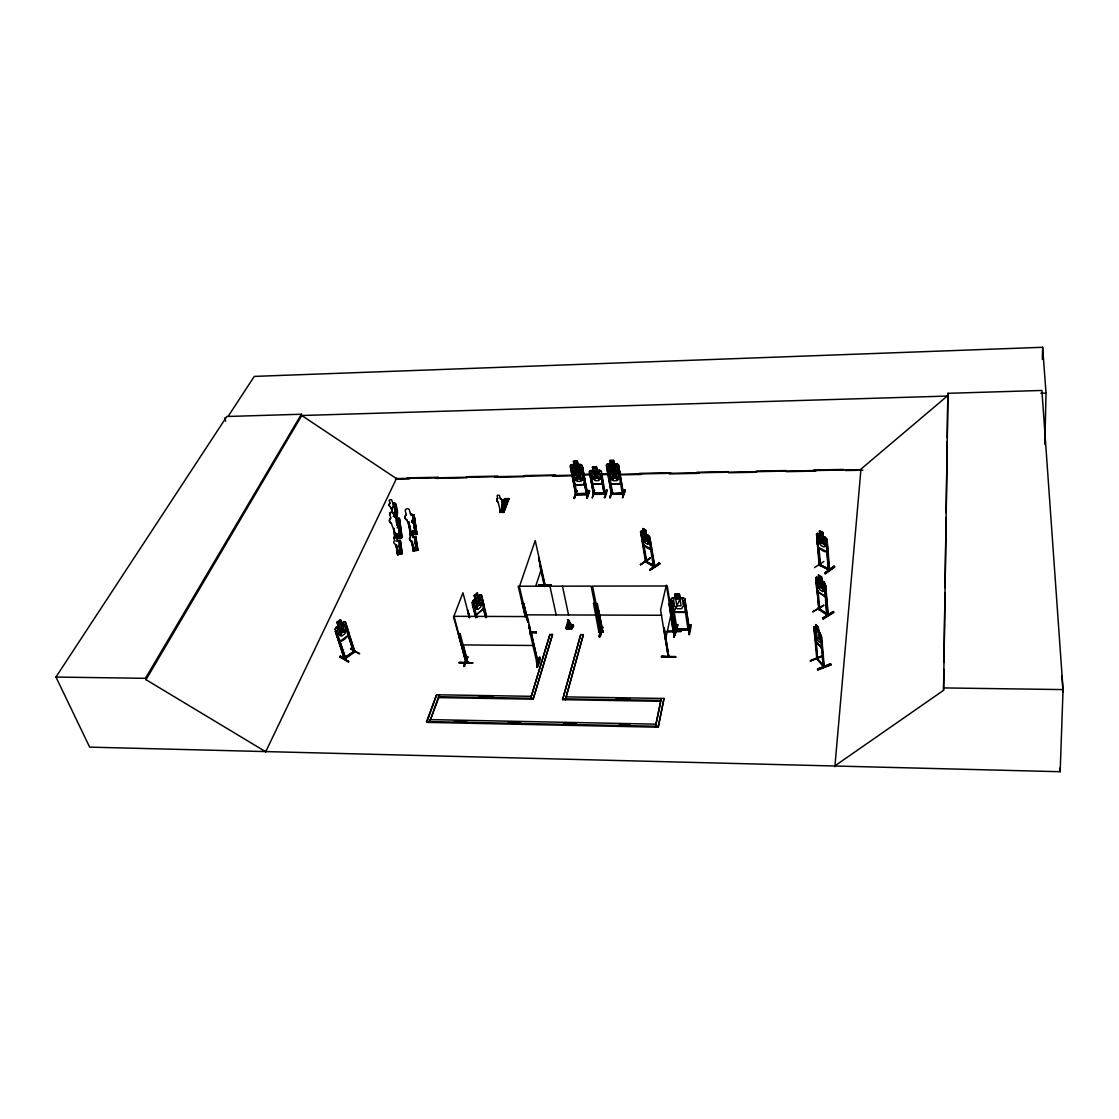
<?xml version="1.0" encoding="UTF-8"?>
<svg xmlns="http://www.w3.org/2000/svg" width="1119" height="1119" viewBox="0 0 1119 1119"><rect width="100%" height="100%" fill="white"/><g stroke="black" fill="none" stroke-linecap="round" stroke-linejoin="round"><path stroke-width="1.5" d="M529.846 631.256C530.21 627.885 530.294 636.193 529.93 630.836M353.618 652.111C352.345 651.314 356.388 650.377 353.576 652.237L347.38 632.725M354.919 651.692L344.652 659.175L335.364 631.368L336.329 630.682L345.673 658.531L344.834 659.147L344.876 657.259M353.436 651.062L354.415 650.405M834.942 765.83L943.569 690.325L947.877 393.315L1041.901 390.447L1063.05 689.584L1060.169 771.718L89.66 747.128L55.95 677.051L226.793 416.506L301.375 414.24L301.766 415.499L396.42 478.596L572.788 475.197M943.569 690.325L943.876 669.428M943.974 662.462L945.009 592.818M945.079 587.587L946.114 517.943M946.184 512.712L947.234 441.32M947.289 437.837L947.877 393.315M340.302 641.047L348.219 635.326L348.303 631.2M343.911 621.8L335.742 627.381L335.127 629.465C338.581 638.669 337.882 646.922 348.429 635.424L348.415 631.144L345.435 621.94L343.827 621.591L341.505 623.395M1042.362 359.311L1042.614 347.282L254.293 376.404L228.164 416.31M344.065 657.874L353.646 651.706L345.281 657.44L345.673 658.531L338.987 638.781M675.624 657.315L661.455 656.377L675.666 657.077L661.497 657.217L675.666 657.077M675.582 656.559L661.455 656.391M1044.852 444.453L1046.027 393.091L1042.614 347.282M567.697 627.983L567.934 619.968L571.977 626.22L569.949 628.277L567.193 627.297L567.795 620.22M477.743 601.924C476.358 599.378 471.225 600.847 477.184 603.435L476.26 609.24L478.009 603.645C480.555 608.107 483.674 603.281 478.428 602.4L479.324 596.777L477.785 601.868M472.4 602.721L474.68 612.079L476.498 614.723L483.646 608.736L483.814 604.428L481.45 595.112L486.751 616.961M472.666 662.77L459.294 662.952L459.238 662.126L472.708 662.826L459.308 662.966M828.186 568.676L829.571 568.914L828.102 568.914M829.235 569.207L829.319 570.242L828.088 568.62M503.774 510.656L503.522 509.607L504.096 510.74L501.466 510.782M828.717 568.424L829.319 570.242L819.094 565.081L816.59 534.029L817.304 543.722L818.646 547.792C830.494 557.332 827.193 547.764 826.815 539.106L823.178 536.183L822.997 532.504L819.472 530.882L819.877 534.434M820.003 564.466L818.982 563.934L820.115 564.522M348.149 662.042L340.092 655.972L348.736 661.637L339.7 656.895L348.736 661.637M567.193 627.297L567.809 620.094M834.872 766.697L860.973 469.099L947.919 395.497M399.637 545.568L399.287 546.324M394.643 513.719L394.671 514.726L394.364 513.565M397.958 535.106C397.86 534.336 397.511 535.078 397.413 534.798M399.623 552.254L398.993 551.177M412.729 531.119C412.799 531.469 413.722 530.266 412.645 532.168M415.079 548.939L414.911 547.653M415.331 548.59L414.659 547.75L415.233 548.869M394.07 513.705L394.643 514.334M394.392 513.663L394.266 514.782M394.587 513.943L394.14 514.684M397.385 533.861L397.888 535.707M397.133 535.358L397.553 534.029L397.874 535.344M397.874 533.959L397.273 533.903M399.539 551.331L399.581 551.919M544.128 585.279L544.505 584.524M544.352 586.286L545.247 585.573L544.268 585.741M413.289 530.812L412.855 531.553M414.562 547.876L415.163 548.758L414.995 547.653M536.239 632.836L529.609 632.781M501.746 509.635C499.689 510.138 502.361 510.362 501.396 509.439C503.662 511.873 501.354 512.824 500.934 510.054M645.411 537.176C644.852 534.714 650.027 534.295 646.348 538.533L649.006 543.75L645.873 538.952C645.579 543.694 641.858 540.099 645.117 537.833L642.586 532.812L645.299 536.896M501.69 509.76L501.158 510.628M650.838 546.016L650.391 548.814L643.705 544.939M640.474 531.791L641.313 530.993L649.496 536.63C650.013 543.89 654.979 554.87 643.537 545.093L640.586 531.721L645.607 561.948L645.453 560.815L646.222 561.346M501.606 509.607L501.13 509.551M505.396 504.054L504.683 503.34L503.648 504.082M571.837 627.046L568.564 620.052M397.93 534.42L397.735 535.148M413.289 531.189L412.687 531.413M413.554 531.805C412.31 531.959 413.68 532.266 413.079 531.245M821.808 645.117C820.213 646.376 823.836 657.482 820.129 632.822M681.023 631.634L667.148 631.578L680.925 631.172M673.204 631.634C677.289 631.871 670.659 631.242 674.813 632.753L670.225 603.575L668.882 603.896L670.225 603.575M683.849 600.875L685.122 600.875L683.779 601.197L688.087 630.067L687.961 628.668L689.5 628.668M675.834 629.647L689.64 629.661L688.339 630.067M690.451 624.654L688.731 634.515L689.5 634.515L691.304 625.227L690.451 624.654L688.828 634.417M688.731 634.515L690.549 624.71M673.26 631.941L673.666 630.71M673.568 631.228L674.128 631.214M669.008 656.587C669.554 656.657 667.33 655.51 668.91 655.552M668.267 656.993L660.602 609.995L666.323 585.125L674.309 632.165L669.204 603.015L673.372 632.669M650.083 538.491L648.922 538.267L653.482 566.41L654.839 566.592L650.083 538.491L649.272 538.029M654.671 565.585L653.286 565.333L654.517 565.487M672.505 608.764L674.491 612.303L685.29 612.331L674.491 612.303L674.072 611.534L680.716 597.868M686.325 608.736L685.15 612.163L674.603 612.079L672.687 608.638M397.679 535.931L397.119 535.204M667.19 631.41L680.939 631.2M684.842 599.085L683.038 597.728L680.044 597.742L679.485 594.119L674.827 594.245L675.386 597.854L672.267 597.77L683.024 597.826L684.842 599.085L689.5 630.095L689.136 629.088L677.205 628.948L675.554 628.976L675.708 630.011L671.162 599.099M398.91 551.303L399.679 552.115M664.071 628.011L668.854 657.021L664.168 627.577M674.225 632.263L669.694 603.015M674.058 637.019C680.478 613.268 677.834 629.004 673.988 637.173L674.002 636.627M684.842 599.169L683.038 597.728M675.61 628.654L677.121 628.612L677.065 630.053M646.586 561.053L645.775 560.521M645.495 560.899L646.852 562.116L643.705 543.932M668.952 603.575L673.512 632.669L674.981 632.361L673.582 632.347M674.617 633.913L674.016 634.487L676.603 624.654L674.17 637.103M673.988 637.173L676.533 624.668M677.317 629.689L675.988 630.053M576.956 469.183L576.677 468.371L576.635 469.197M674.827 594.245L675.568 597.98L673.442 599.183L674.505 605.883L677.261 608.736L681.555 608.722L683.415 605.855L682.38 599.155L679.89 597.952L679.345 594.245L674.995 594.357M671.33 600.917L672.603 600.917M530.84 696.312L436.592 694.773L426.535 721.517L426.801 722.384L658.224 727.196L664.001 698.466L565.71 696.871L565.906 697.766M658.224 727.196L664.001 698.466M661.161 698.424L655.342 727.14M656.042 723.867L660.616 702.592M583.083 477.953L583.796 474.708M573.977 478.051L572.159 474.848L573.879 478.233L583.195 478.065L583.95 474.638M584.3 484.513L585.027 481.198M575.166 484.737L573.376 481.478L575.096 484.849L584.412 484.625L585.139 481.296M665.483 639.481L671.036 614.401M828.074 614.163L819.332 609.016M826.871 613.897L828.088 614.023L828.284 615.226L825.724 585.88L824.857 585.307M824.032 581.908L825.276 583.936L827.892 615.506L826.829 614.918L824.479 585.531L825.724 585.88M612.792 468.343C611.729 466.693 619.115 461 613.939 468.875C620.262 473.673 615.968 474.61 613.268 469.602C612.415 474.708 607.659 473.869 612.275 468.875C605.197 462.986 611.953 464.777 612.778 467.686M603.001 480.415L602.204 483.842L592.86 483.995L591.014 480.722L592.888 483.926L602.12 483.646M816.716 584.817L818.814 608.904L828.158 615.212L818.255 608.135L818.926 607.841M576.509 468.735C576.747 465.462 582.509 463.35 577.824 469.602L581.041 473.589L577.04 470.358M640.753 564.787L650.433 558.269M607.995 474.176L609.813 477.561L619.241 477.393L620.052 473.938M620.234 483.884L621.031 480.541M611.016 484.107L609.128 480.848L610.932 484.219L620.346 483.981L621.157 480.638M810.394 660.965L823.388 655.804M597.28 603.784L596.035 603.784L597.364 603.477L602.707 632.305C604.47 630.459 599.77 630.403 601.756 632.347L592.552 586.104L667.288 585.978L674.603 632.781M599.211 636.124L601.532 626.948L599.238 636.697L600.343 636.697L602.735 627.521L601.532 626.948M599.238 636.697L601.714 627.381L602.609 627.381M601.812 627.451L599.63 636.613M599.994 636.697L602.595 626.934M601.77 632.305L596.119 603.477M820.479 583.936C820.814 580.985 825.696 581.964 821.542 585.447L824.004 591.154L820.982 585.81C820.157 590.594 816.394 586.496 820.227 584.566L817.891 579.082L820.423 583.894M598.903 632.249L600.469 631.885L599.043 632.249L600.413 632.263L594.721 603.491L593.49 603.491L598.931 632.305L598.777 630.92L600.288 630.92M598.749 631.522L599.071 630.864L599.169 631.899M600.148 630.92L598.693 631.228M463.798 666.42L467.728 656.475L463.812 666.448L467.183 656.979M620.346 483.981L610.96 484.135M594.721 603.491L593.49 603.491M825.095 596.539L825.976 593.657M617.968 470.386L619.576 471.617L617.968 470.386L608.554 470.707L607.505 471.868M614.737 467.155L610.694 467.252L611.324 470.553M583.363 634.641L565.347 699.725L583.363 634.641L580.733 634.627L562.605 699.669L660.895 701.319L660.742 700.41L562.409 698.788M624.542 489.758L622.556 497.675L625.311 490.29L622.556 497.675L624.626 489.814M562.605 699.669L580.733 634.627M622.458 494.178L617.674 466.707L618.779 466.693L617.674 466.707M612.666 493.059C609.463 492.248 614.485 494.738 612.331 493.353M619.241 477.393L609.841 477.477L608.135 474.148M685.29 612.275L686.339 608.638M612.359 490.01L609.701 497.885L611.869 490.486M610.373 497.871L612.429 489.968M567.375 624.752C561.29 631.494 575.739 630.039 573.222 624.85M618.485 464.861L623.395 494.15L618.485 464.861L616.849 463.7L614.205 463.826M607.295 490.346L605.113 497.703L604.33 497.158M618.331 465L616.849 463.7M529.427 627.144L529.972 627.102M605.351 493.843L605.169 492.864L593.322 493.129M604.4 494.22L600.651 473.673L601.672 473.91M605.505 494.164L605.155 492.906M604.442 497.717L606.624 489.87M584.412 484.625L575.124 484.765M613.604 460.427L609.589 460.441L610.317 464.021L608.512 465.196L609.631 471.505L612.121 474.148L615.87 474.078L617.408 471.351L616.303 465.042L614.093 463.951L613.492 460.552L609.715 460.622M574.005 498.361L576.844 490.57L573.949 498.417L576.327 491.073M536.491 661.944L538.043 661.329M537.875 662.728L536.686 662.714L538.281 662.35M537.889 661.329L536.449 661.693L536.924 662.714M536.686 666.7C539.148 652.237 542.729 656.028 537.54 667.288L536.644 666.7L539.624 657.245M607.855 466.917L606.68 467.183L607.855 466.917L612.834 494.038M610.163 463.909L607.435 463.895L606.358 465.21L611.436 494.346M583.433 472.33L581.824 471.099L572.536 471.337L571.501 472.568M607.435 463.895L616.821 463.784M532.952 698.298L438.508 696.731L438.76 697.613L533.162 699.179L552.534 634.445L549.933 634.431L530.448 699.137M533.162 699.179L552.534 634.445M579.208 471.239L578.593 467.812L574.593 467.91L575.25 471.267M594.595 490.584L592.217 497.759M594.427 490.038L592.329 497.899M531.455 695.864L549.933 634.431M593.266 493.423L594.511 493.087M604.148 494.192L600.651 473.673M599.728 470.274L601.337 471.505L599.7 470.344L597.014 470.442M594.665 493.115L594.721 494.08M578.565 467.882L574.718 468.106M536.253 632.906L536.267 631.815L529.623 631.829M475.743 616.415L472.288 602.763L472.931 600.693L475.127 598.973L474.092 595.448L477.24 592.93L478.023 596.385M473.043 600.735L472.288 602.763M587.307 498.165L589.615 490.877L586.664 498.235L588.846 490.36L589.615 490.905M597.112 470.4L596.511 466.959L592.51 467.029L593.126 470.4M545.191 585.629L544.883 586.454L538.952 559.5M536.91 662.77L530.28 633.913L531.525 633.927L538.071 662.742L537.638 661.707M531.525 633.927L530.182 634.249M575.6 493.955L587.559 493.395L587.629 494.36M586.664 498.235L589.042 490.821M596.483 467.029L592.483 467.113M530.154 630.557L529.833 631.354M539.806 565.277L544.435 586.454L544.477 584.608M589.755 474.134L590.93 473.869L583.433 474.47M601.351 471.435L605.379 494.164L593.532 494.416L589.363 471.686L590.482 470.567L593.28 470.512L592.51 467.029M575.656 493.661L576.97 493.605L577.096 494.864L571.781 467.644L570.592 467.924L571.781 467.644M583.195 478.065L573.907 478.163M576.844 490.57L574.62 498.417M571.375 464.763L570.382 465.994L575.851 494.626M576.984 493.633L587.545 493.465M577.25 461.252L577.866 464.707L580.09 465.784L581.293 472.064L579.81 474.778L576.103 474.848L573.599 472.218L572.368 465.952L574.145 464.777L573.362 461.224L577.362 461.126L577.977 464.595L580.593 464.455L582.23 465.616L580.565 464.539L571.277 464.735L570.242 465.966L575.865 494.948M526.168 617.716L523.272 603.351M581.39 467.7L582.579 467.434L581.39 467.7L586.664 494.78L584.384 482.639M522.363 603.393L523.58 603.393L522.363 603.393L525.524 616.961M535.609 586.44L541.456 568.816M573.991 464.679L571.305 464.651M466.217 661.329L465.448 661.721L466.287 661.329M466.371 662.672L453.559 617.128L462.944 592.762L469.504 617.842M466.147 660.937L467.085 660.951C467.784 663.917 468.134 659.021 466.008 660.56M464.553 666.448L465.798 661.525M466.819 660.07L467.882 657.063M466.189 661.944L467.518 661.483M458.412 634.179L465.826 662.714L465.434 661.651M469.099 617.282L467.49 610.135L469.7 616.877M469.56 617.282L467.938 610.135M467.504 661.916L460.091 633.48M812.66 611.827L823.766 605.533M458.874 633.466L459.965 633.802M813.065 611.617L823.752 605.071M399.175 551.429L399.021 552.268M430.647 719.293L438.886 697.263M427.388 720.818L436.592 694.773M415.079 548.869L414.981 547.946M499.941 512.46L499.871 509.649L499.885 511.929L503.228 511.887L508.194 499.102M503.648 512.236L508.544 498.598L504.627 498.668L501.648 506.557M503.438 512.39L508.544 498.598M504.529 499.172L508.963 499.074L503.942 512.376L499.689 512.306M501.424 509.858L500.934 510.488M501.871 509.481L505.438 498.878L501.83 507.998M503.088 510.53L500.459 510.572L503.088 510.53L501.69 501.871A2.77 2.14 21.1 0 0 500.333 498.375L500.291 498.473A2.77 2.14 21.1 0 1 501.662 501.969L501.69 501.871M503.228 511.887L507.592 499.102L508.599 498.822M502.571 512.39L507.83 498.836M501.732 506.557L504.627 498.668M502.151 506.543L505.508 499.004M501.927 508.012L505.438 498.878M501.2 510.572L501.2 509.788M500.179 509.649L500.403 510.572L497.955 501.927A2.77 2.14 21.1 0 1 497.675 498.403L497.088 495.703M497.633 498.514L497.675 498.403A2.77 2.14 21.1 0 0 497.913 502.025M820.451 564.228L819.08 563.99L820.073 565.571M818.982 563.934L819.094 565.081L820.521 565.319L818.982 548.296M814.506 567.627L823.864 561.486M577.166 470.33C576.649 475.617 571.557 473.924 576.173 469.602C569.907 464.944 574.467 464.189 576.803 468.833M301.375 414.24L145.414 678.324L146.002 679.695L265.721 751.758L396.672 478.079M265.846 751.758L266.224 750.975M414.478 541.974L414.631 542.995M413.345 523.216L412.365 522.279M398.896 545.205L399.679 545.75L398.84 546.492M397.763 534.714L397.553 533.973M394.727 508.362L394.434 509.187M645.509 561.822L654.391 566.815L654.028 565.822M646.852 562.116L646.6 560.927M544.533 585.699L545.065 586.286L538.575 557.822M826.969 614.96L827.5 614.625M819.709 608.442L819.402 609.771L819.668 608.372L818.702 607.757L818.493 609.226L827.78 615.436M336.973 622.234L338.358 625.773L337.001 628.165L339.099 634.571L341.729 636.068L344.946 633.732L345.785 629.759L343.701 623.367L341.603 623.451L340.456 619.744L336.973 622.234L338.204 625.745M824.311 666.686C823.514 666.49 823.234 663.763 823.15 666.239L820.549 636.529L821.668 637.103L824.255 666.826L816.716 657.692M817.807 658.266L817.388 659.581L817.374 657.538M146.002 679.695L301.766 415.499L947.905 396.042M505.354 503.872L503.858 504.361M544.701 585.615L544.324 584.691M395.916 516.321L395.245 507.089M392.699 504.263L395.706 503.83L397.273 516.041L396.616 514.684M395.846 518.768L398.84 518.083L401.022 536.043M396.881 538.323L402.043 537.54L399.511 518.67L395.944 519.104M413.498 515.649L416.268 534.448L415.443 534.672L412.939 515.341M396.336 533.595L397.063 538.757L396.476 533.539M413.736 515.565L416.632 534.406L414.016 514.754L411.023 515.439M400.84 537.847L397.763 518.67L400.896 537.036L397.021 537.931M400.056 538.029L401.455 537.274L400.98 535.553M401.581 552.254L401.735 553.765L399.469 540.687M399.497 518.698L402.029 537.582L401.134 537.791M399.945 540.715L396.042 541.106M400.042 540.715L402.211 553.625L400.532 540.617M410.799 535.302L411.246 535.623M397.567 554.716L396.294 544.925L397.567 554.716L402.294 553.611M398.168 550.926L398.42 554.534L398.574 551.107M400.966 553.919L399.385 540.575M401.763 553.737L400.126 540.169M414.855 537.162L416.576 550.492L414.715 537.498M416.883 534.085L414.1 515.286M412.813 544.645L413.443 550.926L413.121 549.765L413.694 550.604L417.177 549.807L417.247 548.814L417.373 550.31L415.597 536.77L412.883 537.386M413.303 544.24L414.058 551.094L414.072 547.709M398.951 551.457L399.413 551.863M589.475 471.798L590.468 470.651L599.672 470.456M607.519 464.007L606.498 465.252L611.547 494.304L623.283 494.192L623.115 493.213L612.639 493.591L623.465 492.878M413.429 531.553L412.659 531.189M397.791 526.517L398.042 525.692M397.86 526.783L397.874 525.538M503.34 512.376L503.004 510.963M816.688 658.713L816.646 657.594M389.44 499.983L391.608 499.731L392.615 502.613A2.742 2.266 -6.6 0 1 394.14 505.942L394.126 505.844A2.742 2.266 -6.6 0 0 392.601 502.515L392.615 502.613M414.701 548.534L414.743 547.96M672.351 597.882L670.98 599.155L675.862 630.011L689.402 630.067M567.333 626.472L568.074 625.717M640.586 531.889L641.369 531.133M505.27 504.012L504.054 504.417M601.588 631.927L603.099 631.927L601.882 631.885M397.315 534.057L397.916 534.812M476.54 614.541L483.436 608.638M611.492 494.052L623.633 493.857M475.813 617.912L472.428 604.778L473.253 604.064L476.988 617.352M473.603 604.218L472.428 604.778M480.611 597.826L481.436 597.126M477.24 592.93L478.065 596.637L479.967 594.735L481.45 595.112M473.113 600.819L480.065 594.93M593.504 494.108L589.503 471.714M816.492 534.099L817.625 533.427L825.36 537.4M350.471 648.405L359.241 653.832M824.773 572.942L834.131 566.186L824.829 572.984L825.388 573.837L834.69 566.997L834.075 566.144M824.955 573.529L834.634 566.927M824.815 573.529L834.201 566.69M821.318 647.817L815.821 641.313L813.821 626.976L814.604 626.458L820.115 632.906M350.653 648.978L359.703 653.594M813.905 627.116L814.646 626.626M819.234 565.109L819.612 563.738M816.702 577.208L815.737 577.894L816.702 587.517M826.27 540.547L827.207 541.023L825.934 540.785L828.284 569.837M818.646 547.792L817.304 543.722M338.26 625.717L335.029 629.41M345.058 624.808L346.009 624.122L344.764 624.626L353.954 652.419M335.658 631.55L336.623 630.864M825.402 537.302L826.815 539.106M337.071 622.29L340.554 619.8L341.589 623.199M819.472 530.882L819.891 534.672L818.297 535.036L818.87 541.75L820.8 545.471L823.962 547.051L825.43 545.051L824.885 538.323L823.08 536.267L822.997 532.504M817.555 533.273L820.003 534.602M688.269 629.703L688.269 628.57L687.947 629.284L676.869 628.612M674.911 632.683L673.512 632.669M649.761 569.557L659.413 562.899L649.789 570.061L659.986 563.752L659.399 562.885M649.789 570.061L659.525 563.361M640.362 564.647L650.433 557.822L640.39 564.605M646.39 561.612L653.692 565.347L645.943 561.528L641.229 533.595L646.418 562.284M643.537 545.093L642.166 541.064M646.195 533.819L645.719 530.224L642.74 528.588L643.327 532.098M649.496 536.63L648.111 534.98M575.404 471.379L573.627 472.554L574.844 478.778L577.348 481.38L581.055 481.296L582.537 478.582L581.334 472.344L579.124 471.281M593.266 470.595L591.475 471.742L592.636 477.995L595.126 480.624L598.847 480.555L600.357 477.855L599.211 471.603L597 470.512L596.399 467.071M611.478 470.665L609.659 471.84L610.778 478.107L613.268 480.722L617.017 480.638L618.555 477.911L617.45 471.631L615.24 470.567L614.765 467.071M399.735 540.799L401.106 553.597M415.247 537.372L417.051 550.366M415.471 537.33L417.905 550.184L415.946 537.204M397.609 553.024L397.287 551.877L397.86 552.716L401.343 551.919L401.413 550.926L401.735 552.073L397.455 553.206L397.818 554.492L397.259 548.072M413.443 551.066L412.044 541.176M414.24 550.87L413.848 547.611M413.079 532.35L412.939 531.357M826.913 614.863L825.276 590.482M822.661 618.094L833.417 611.547L822.717 618.15L823.248 619.059L833.949 612.443L833.361 611.506M822.717 618.695L833.473 611.995L822.787 618.653M605.155 493.213L594.455 493.367M825.962 593.825L825.179 596.707L817.765 591.783L816.492 587.531L817.891 591.713L825.207 596.469M593.629 494.108L605.337 493.871M575.977 494.626L587.699 494.416M821.975 580.551L821.668 576.872L818.367 574.872L818.8 578.733L817.318 578.915L817.905 585.727L819.737 589.671L822.689 591.629L824.032 589.769L823.458 582.943L821.766 580.677L821.444 576.998M825.864 593.727L825.276 583.936M816.269 579.656L819.262 609.785M354.303 650.489L354.723 651.398M566.13 628.92L572.117 628.794M504.221 503.424L503.76 504.459M507.83 498.962L508.949 499.088M823.011 665.399L817.457 658.839M817.541 669.092L830.606 663.791L831.039 664.854M817.499 669.036L830.676 664.28M817.583 669.54L830.592 663.763M817.933 670.043L831.025 664.784L817.639 669.68M810.45 661.175L823.402 655.37L810.394 660.574M497.507 495.116L499.424 495.493L500.291 498.473M815.779 641.369L821.458 647.761M815.877 624.598L818.115 627.381L819.681 633.746L820.283 640.669L819.36 642.236L817.15 639.676L815.709 635.368L815.094 628.458L816.157 628.584L815.877 624.598L818.255 627.325L818.521 631.088M813.821 626.976L816.814 658.867L823.738 667.092L823.444 664.91L824.185 665.707M815.233 629.689L814.128 629.116M814.716 636.879L815.919 641.313M668.686 655.93L668.84 655.748M396.098 520.657L399.189 520.307L396.182 520.992M396.252 521.916L399.357 521.566L396.35 522.251M396.504 523.818L399.609 523.468L396.602 524.154M411.75 520.461L414.855 520.111L411.848 520.811M396.713 525.51L399.833 525.161M411.988 522.153L415.093 521.804L412.086 522.489M397.063 527.762L399.987 526.727M394.867 536.966L401.203 535.33L400.714 533.609L400.63 535.092L395.483 536.281L394.615 535.022L395.119 536.728A1.427 1.161 -7 0 1 396.769 537.54L397.455 539.945A2.839 2.308 -7.1 0 1 399.021 543.219L400.91 552.003L398.14 552.534M399.231 537.246L398.406 534.364L396.532 534.798L397.357 537.679M410.519 531.525L410.519 533.343L416.604 531.945L416.128 530.224L416.044 531.707L410.897 532.896L410.519 531.525L411.177 534.826M396.56 534.966L398.406 534.364M413.191 536.491L413.177 536.379A2.839 2.308 -7.9 0 1 414.729 539.764L414.743 539.862A2.839 2.308 -7.9 0 0 413.191 536.491L412.016 531.567L413.862 530.966L414.687 534.029L412.827 534.448M399.959 535.05L395.902 535.987L391.398 523.426A4.21 3.455 -6.8 0 1 390.741 517.985L389.706 514.376A2.112 1.734 -6.6 0 1 391.286 512.222A2.112 1.734 -6.6 0 1 393.818 513.425L394.867 517.188A4.21 3.455 -6.8 0 1 397.203 522.251L397.189 522.097A4.21 3.455 -6.8 0 0 394.839 517.048M415.387 531.665L411.344 532.742L406.924 520.027A4.21 3.455 -7.6 0 1 406.309 514.572L406.323 514.726A4.21 3.455 -7.6 0 0 406.938 520.167L406.924 520.027M412.463 534.532L416.324 533.637L416.422 532.154L417.471 534.155M412.324 534.938L416.897 533.875L415.708 534.155M397.469 541.023L400.196 540.393M412.939 537.624L416.044 537.162M398.238 547.009L400.91 546.156M399.847 551.457L398.588 551.751L399.147 553.793L398.588 551.751L399.847 551.457L400.392 553.387M416.044 549.947L415.513 548.002L414.254 548.296L414.785 550.24M414.268 548.422L415.513 548.002M392.895 506.082L395.594 505.69L392.965 506.306M393.063 507.299L395.762 506.921L393.119 507.536M394.266 516.181L393.72 514.181L394.937 513.901L395.469 515.803M393.734 514.278L394.937 513.901M394.112 515.174L396.769 514.572L396.448 513.439L396.392 514.418M393.189 516.432L396.56 515.663L396.308 514.754M394.28 516.432C403.609 518.656 389.104 485.282 397.007 515.929M827.277 613.576L827.57 615.45M577.012 494.92L576.649 493.941M594.679 494.388L594.315 493.409M650.629 546.296L654.475 566.871L649.398 536.616M600.106 631.298L600.302 632.319M601.295 631.228L602.707 631.298M676.995 629.046L677.149 630.081M537.064 662.294L538.001 662.294M828.606 569.473L827.081 550.758M504.487 503.55L505.284 503.676M478.065 596.637L479.869 596.511L481.506 603.001L480.708 607.058L477.911 609.449L475.687 607.967L474.022 601.462L475.239 599.015L474.344 595.518M1040.866 393.245L1046.027 393.091M610.848 467.364L614.653 467.183M573.487 461.406L577.222 461.322M407.134 477.869L438.564 477.267M466.483 476.722L497.899 476.121M524.084 475.617L555.5 475.002M600.581 473.924L607.869 473.994M639.285 473.379L670.715 472.777M696.885 472.274L728.315 471.658M756.234 471.127L785.916 470.553M813.835 470.008L843.516 469.434M583.265 475.002L590.245 474.862M600.721 474.666L607.715 474.526M619.94 474.288L860.917 469.658M395.413 479.156L409.372 478.89M435.529 478.386L466.931 477.785M494.85 477.253L524.503 476.68M552.408 476.148L571.599 475.771M618.695 474.876L641.383 474.442M669.288 473.91L698.941 473.337M728.595 472.764L756.514 472.232M786.167 471.658L815.821 471.099M845.474 470.526L862.917 470.19M607.295 490.374L606.526 489.828M575.893 494.878L587.643 494.696L582.104 465.672M538.407 584.985L551.275 584.901M538.547 585.391L551.359 585.279M523.007 604.162L523.734 603.337L527.916 622.038M680.716 597.896L683.024 597.868M676.673 627.899L675.918 627.353M601.644 632.249L602.861 632.249L602.498 631.326M529.721 632.305L536.351 632.319M524.867 614.835L596.861 615.058M598.259 615.058L661.693 615.254M570.2 624.682L573.068 624.78M412.296 522.013L413.471 522.797M536.84 662.7L538.029 662.672L527.315 616.569L454.048 616.317L466.343 662.756L458.734 634.613M461.741 644.922L534.043 645.495M459.294 662.882L472.708 662.826M943.499 687.919L1063.05 689.584M55.95 677.051L145.414 678.324M479.212 696.34L493.031 696.564M616.219 698.578L630.095 698.816M655.622 724.161L429.962 719.587L430.214 720.454M454.51 720.958L466.651 721.209M508.292 722.063L520.447 722.301M563.822 723.196L575.963 723.433M619.339 724.329L629.759 724.539M426.535 721.517L658.056 726.287M398.937 554.409L398.252 551.052M416.939 534.057L414.016 514.754M400.322 537.721L397.818 518.838M396.49 516.223L394.755 505.34M823.738 667.008L823.724 665.022M677.037 629.647L672.533 601.239M674.701 632.305L674.813 631.326M343.813 621.744L345.435 622.122M479.967 594.874L481.366 595.238M668.323 656.951L663.665 627.577M828.969 569.123L820.129 564.815L829.095 569.221M653.888 565.137C657.343 570.033 643.299 559.374 646.768 562.018M483.814 604.428L483.646 608.736M819.164 608.722L818.255 608.135M476.498 614.723L474.778 611.967M397.147 538.687L396.112 534.98M417.96 550.142L413.191 551.261L411.806 541.512M819.598 531.063L822.787 532.644M818.828 547.653L826.619 551.583M642.865 528.755L645.719 530.224L642.628 528.658M641.229 533.595L642.04 534.043M824.004 582.006L816.646 577.054L815.639 577.782L819.094 609.701M818.437 609.254L818.255 608.009M659.972 563.682L650.237 570.242M821.01 636.347L821.668 637.103M338.176 638.501L340.4 641.103M571.977 626.22L568.48 619.94M501.158 509.704L501.564 510.194M823.878 582.076L825.053 583.992M609.254 480.834L611.03 484.023M819.793 609.491L818.031 590.552M819.961 632.976L821.094 635.116L823.808 667.008M568.312 619.884L570.466 625.171M396.755 537.428A1.427 1.161 -7 0 0 395.049 536.63L394.951 536.561A1.427 1.161 -7 0 0 393.986 538.071L394.685 540.477A2.839 2.308 -7.1 0 0 395.119 544.128L398.154 552.632M568.424 620.304L571.096 627.801M389.216 500.459L389.944 503.228A2.742 2.266 -6.6 0 0 390.349 506.711L392.825 513.705M410.827 540.659L410.841 540.771A2.839 2.308 -7.9 0 1 410.435 537.12L410.421 537.022A2.839 2.308 -7.9 0 0 410.827 540.659L413.806 549.191M224.527 417.988L225.66 421.262M335.364 631.368L344.358 658.993L354.653 651.398L345.715 623.954M345.337 622.066L354.891 651.776M429.472 722.44L439.221 694.815L439.473 695.696M395.734 538.225L395.091 534.91M396.56 544.841L397.86 554.492M397.777 553.136L398.042 554.059L401.525 553.248L401.259 552.324M393.818 513.425L394.867 517.188M391.874 508.697L392.042 509.928M400.504 535.665L400.896 537.036M412.519 534.071L412.505 533.973A1.427 1.161 -7.8 0 0 410.813 533.162A1.427 1.161 -7.8 0 0 409.75 534.602L410.435 537.12M412.799 534.281L412.016 531.567M410.421 513.775L410.393 513.635A4.21 3.455 -7.6 0 1 412.701 518.698L412.715 518.838A4.21 3.455 -7.6 0 0 410.421 513.775L409.4 510.012A2.112 1.734 -7.5 0 0 406.882 508.795A2.112 1.734 -7.5 0 0 405.302 510.949L406.323 514.726M463.07 644.628L467.644 661.916M460.147 638.25L461.434 643.033M475.799 613.925L476.638 617.198M481.855 598.763L486.415 616.821M480.96 597.98L485.94 617.674M483.52 609.309L485.59 617.52M524.517 606.736L528.07 621.996M528.853 625.381L529.651 628.766M528.714 625.423L529.497 628.822M527.818 622.346L519.398 586.664L535.232 540.575L545.247 585.699M528.602 625.745L529.399 629.13M525.426 617.268L518.181 586.23L591.14 586.118L600.26 632.263M499.871 509.649L500.151 510.796M568.228 620.374L569.949 628.277M549.919 586.174L556.185 614.932M394.126 505.844L395.972 514.474M397.189 522.097L399.987 535.204M562.465 586.16L568.564 614.974M412.701 518.698L415.401 531.805M414.729 539.764L416.548 548.548M598.707 610.331L603.015 632.249M582.076 465.742L584.999 481.268M587.321 493.759L587.685 494.752L582.23 465.616M581.474 467.448L582.118 470.833M590.93 473.869L594.637 494.332M613.632 460.357L614.107 463.867M642.74 528.588L643.341 532.35L642.054 532.7L643.159 539.218L645.103 542.813L647.859 544.352L648.88 542.393L647.803 535.875L646.111 533.875L645.537 530.364M649.538 539.694L650.083 542.995M684.716 599.043L689.304 630.081M413.373 515.677L416.156 534.49M413.303 517.23L415.569 532.616M413.736 522.671L413.121 519.272L413.582 522.685M414.114 526.112L414.995 531.217M414.086 526.098L414.841 531.231M415.597 536.77L417.415 550.282M415.345 542.379L416.142 547.233M415.331 542.365L416.03 547.233M413.065 544.575L414.016 551.08M409.778 525.357L410.631 530.462M408.855 521.608L410.673 533.763M408.645 522.083L410.351 534.071M408.491 522.097L410.225 534.099M398.923 518.405L401.567 537.456M398.84 518.083L401.455 537.484M398.21 519.006L400.49 536.155M397.567 519.16L399.385 532.882L397.413 519.174M395.497 507.019L396.797 516.139M394.629 505.662L395.986 516.335L394.517 505.676M399.385 540.701L400.532 550.66M399.791 545.792L400.462 550.688M395.888 533.469L396.322 536.91M398.168 551.066L398.588 554.325M396.126 537.19L395.567 533.791L395.972 537.204M397.497 548.002L398.448 554.52M395.147 533.875L395.72 537.274M391.65 507.928L392.237 512.502L391.538 507.942M394.042 528.392L395.259 537.148M393.846 528.867L394.937 537.47M393.678 528.881L394.825 537.498M389.93 503.13L389.944 503.228A2.742 2.266 -6.6 0 0 390.363 506.795L390.349 506.711M393.986 538.071L394 538.169A1.427 1.161 -7 0 1 395.063 536.728M390.741 517.985L390.769 518.139A4.21 3.455 -6.8 0 0 391.412 523.58L391.398 523.426M389.706 514.376L389.734 514.516A2.112 1.734 -6.6 0 1 391.3 512.362A2.112 1.734 -6.6 0 1 393.832 513.579M815.975 624.808L816.311 628.528M816.269 641.215L817.443 659.511L814.59 628.934M818.604 574.998L818.912 578.663M820.199 565.557L817.038 535.945L817.471 541.037M817.765 544.435L819.5 564.787L829.655 569.963L827.207 541.023M568.032 620.388L568.704 628.346M826.703 539.092L829.053 570.172M826.395 542.253L826.675 545.652M1059.931 768.235L1060.169 771.718L1059.987 768.389M1061.973 675.666L1062.966 692.032M343.197 623.703L342.218 629.116C348.233 630.109 345.016 634.641 341.771 630.347C342.204 636.082 337.588 638.921 340.777 630.123C334.903 629.298 338.26 624.598 341.211 628.864L342.022 624.43L343.197 623.703M582.412 480.121L581.153 480.261L578.341 477.1C577.768 482.401 572.788 480.68 577.348 476.386C571.096 471.77 575.656 471.001 577.991 475.617C578.383 470.539 583.628 472.232 578.999 476.372L582.412 480.121M600.288 479.184L599.015 479.31L596.231 476.121C595.658 481.394 590.58 479.701 595.238 475.407C589.014 470.735 593.588 470.008 595.881 474.624C596.315 469.546 601.574 471.281 596.903 475.393L600.288 479.184M618.401 479.464L617.031 479.505L614.345 476.414C613.688 481.464 608.638 480.722 613.366 475.701C607.127 471.057 611.743 470.288 614.023 474.918C614.723 470.092 619.646 470.847 615.03 475.687L618.401 479.464M825.388 546.324L822.143 541.484C821.234 546.45 817.318 542.645 821.36 540.323L818.884 535.148L821.961 539.848C822.787 535.064 826.955 538.938 822.759 541.05L825.388 546.324M539.722 657.622L536.784 667.288L539.722 657.622M480.009 604.288L477.198 606.68L475.533 600.19L478.359 597.798L480.009 604.288M476.806 594.147L474.988 595.686L475.295 596.847L477.114 595.308L476.806 594.147M344.065 631.004L340.833 633.326L338.735 626.92L341.98 624.598L344.065 631.004M340.078 620.989L337.994 622.486L338.372 623.633L340.456 622.136L340.078 620.989M413.247 548.352L413.247 549.583L417.373 548.632L417.051 547.471L416.981 548.478L413.498 549.275L413.247 548.352M577.922 468.497L575.53 468.567L575.739 469.686L578.131 469.616L577.922 468.497M614.079 467.77L611.645 467.826L611.855 468.959L614.275 468.889L614.079 467.77M579.334 472.4L575.614 472.498L576.831 478.722L580.537 478.638L579.334 472.4M615.436 471.686L611.673 471.784L612.792 478.051L616.541 477.953L615.436 471.686M576.663 461.909L574.271 461.951L574.481 463.084L576.872 463.028L576.663 461.909M612.918 461.126L610.498 461.182L610.694 462.315L613.114 462.259L612.918 461.126M578.089 465.826L574.369 465.91L575.586 472.176L579.292 472.106L578.089 465.826M614.289 465.084L610.526 465.154L611.645 471.463L615.394 471.393L614.289 465.084M595.812 467.728L593.406 467.77L593.616 468.889L596.021 468.847L595.812 467.728M597.196 471.631L593.476 471.714L594.637 477.953L598.357 477.883L597.196 471.631M508.04 499.941L504.123 499.997L508.04 499.941M507.704 500.836L503.774 500.892L507.704 500.836M507.201 502.165L503.27 502.235L507.201 502.165M506.739 503.368L502.809 503.424L506.739 503.368M506.236 504.711L502.291 504.767L506.236 504.711M678.646 594.944L675.862 594.958L676.058 596.161L678.827 596.147L678.646 594.944M680.072 599.155L675.75 599.169L676.813 605.869L681.107 605.869L680.072 599.155M822.269 532.966L820.213 531.945L820.311 533.148L822.367 534.169L822.269 532.966M823.178 537.47L820.003 535.889L820.563 542.603L823.738 544.184L823.178 537.47M645.131 530.672L643.341 529.693L645.327 531.847L645.131 530.672M646.306 535.05L643.537 533.511L644.628 540.029L647.397 541.568L646.306 535.05M820.968 577.264L819.066 576.019L821.08 578.495L820.968 577.264M821.864 581.908L818.898 579.964L819.486 586.762L822.437 588.72L821.864 581.908M817.709 627.577L816.283 625.941L817.821 628.822L817.709 627.577M818.479 632.375L816.269 629.829L816.884 636.739L819.094 639.299L818.479 632.375"/></g></svg>
